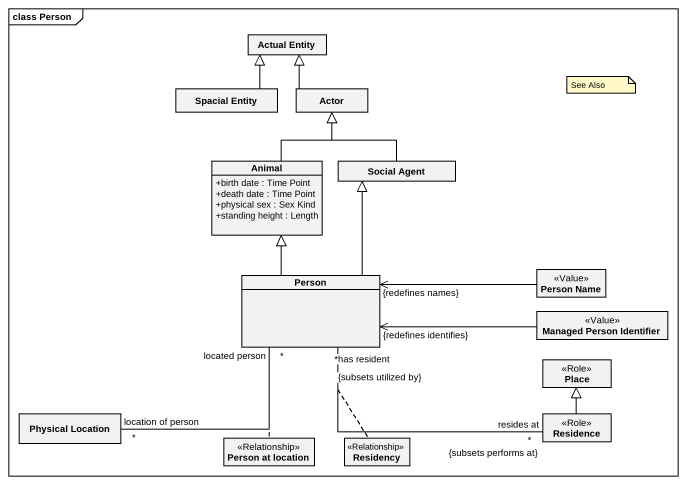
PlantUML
@startuml
mainframe class Person
hide circle
hide empty members
skinparam classAttributeIconSize 0
class "Actual Entity" as Actual_Entity
class "Spacial Entity" as Spacial_Entity
class "Actor" as Actor_
class Animal {
  +birth date : Time Point
  +death date : Time Point
  +physical sex : Sex Kind
  +standing height : Length
}
class "Social Agent" as Social_Agent
class "Person" as Person_
class "Person Name" as Person_Name <<Value>>
class "Managed Person Identifier" as Managed_Person_Identifier <<Value>>
class Place <<Role>>
class "Physical Location" as Physical_Location
class Residence <<Role>>
class "Person at location" as Person_at_location <<Relationship>>
class Residency <<Relationship>>
Spacial_Entity -up-|> Actual_Entity
Actor_ -up-|> Actual_Entity
Animal -up-|> Actor_
Social_Agent -up-|> Actor_
Person_ -up-|> Animal
Person_ -up-|> Social_Agent
Person_ "located person\n*" -left- "location of person\n*" Physical_Location
(Person_, Physical_Location) .. Person_at_location
Person_ "has resident\n*\n{subsets utilized by}" -right- "resides at\n*\n{subsets performs at}" Residence
(Person_, Residence) .. Residency
Person_Name -left-> "{redefines names}" Person_
Managed_Person_Identifier -left-> "{redefines identifies}" Person_
Residence -up-|> Place
note as N1
  See Also
end note
@enduml
